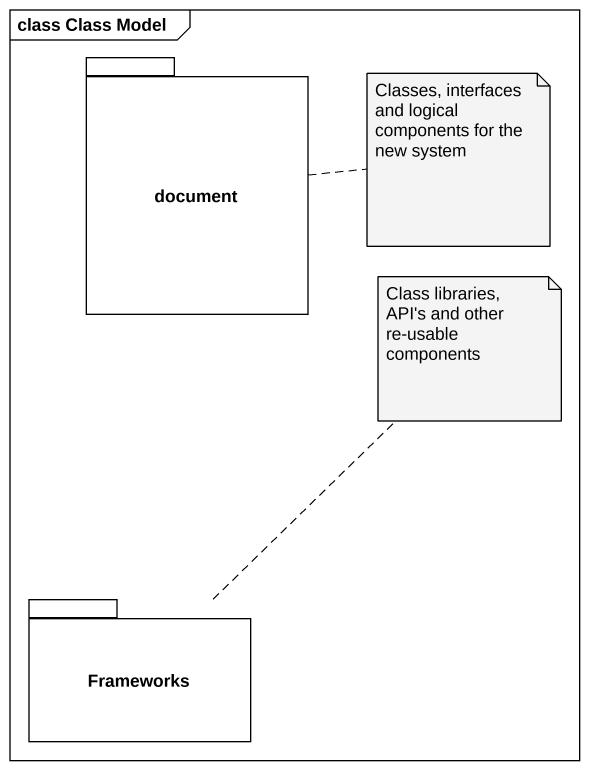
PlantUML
@startuml
mainframe class Class Model
package document {
}
package Frameworks {
}
note right of document : Classes, interfaces and logical components for the new system
note top of Frameworks : Class libraries, API's and other re-usable components
@enduml
